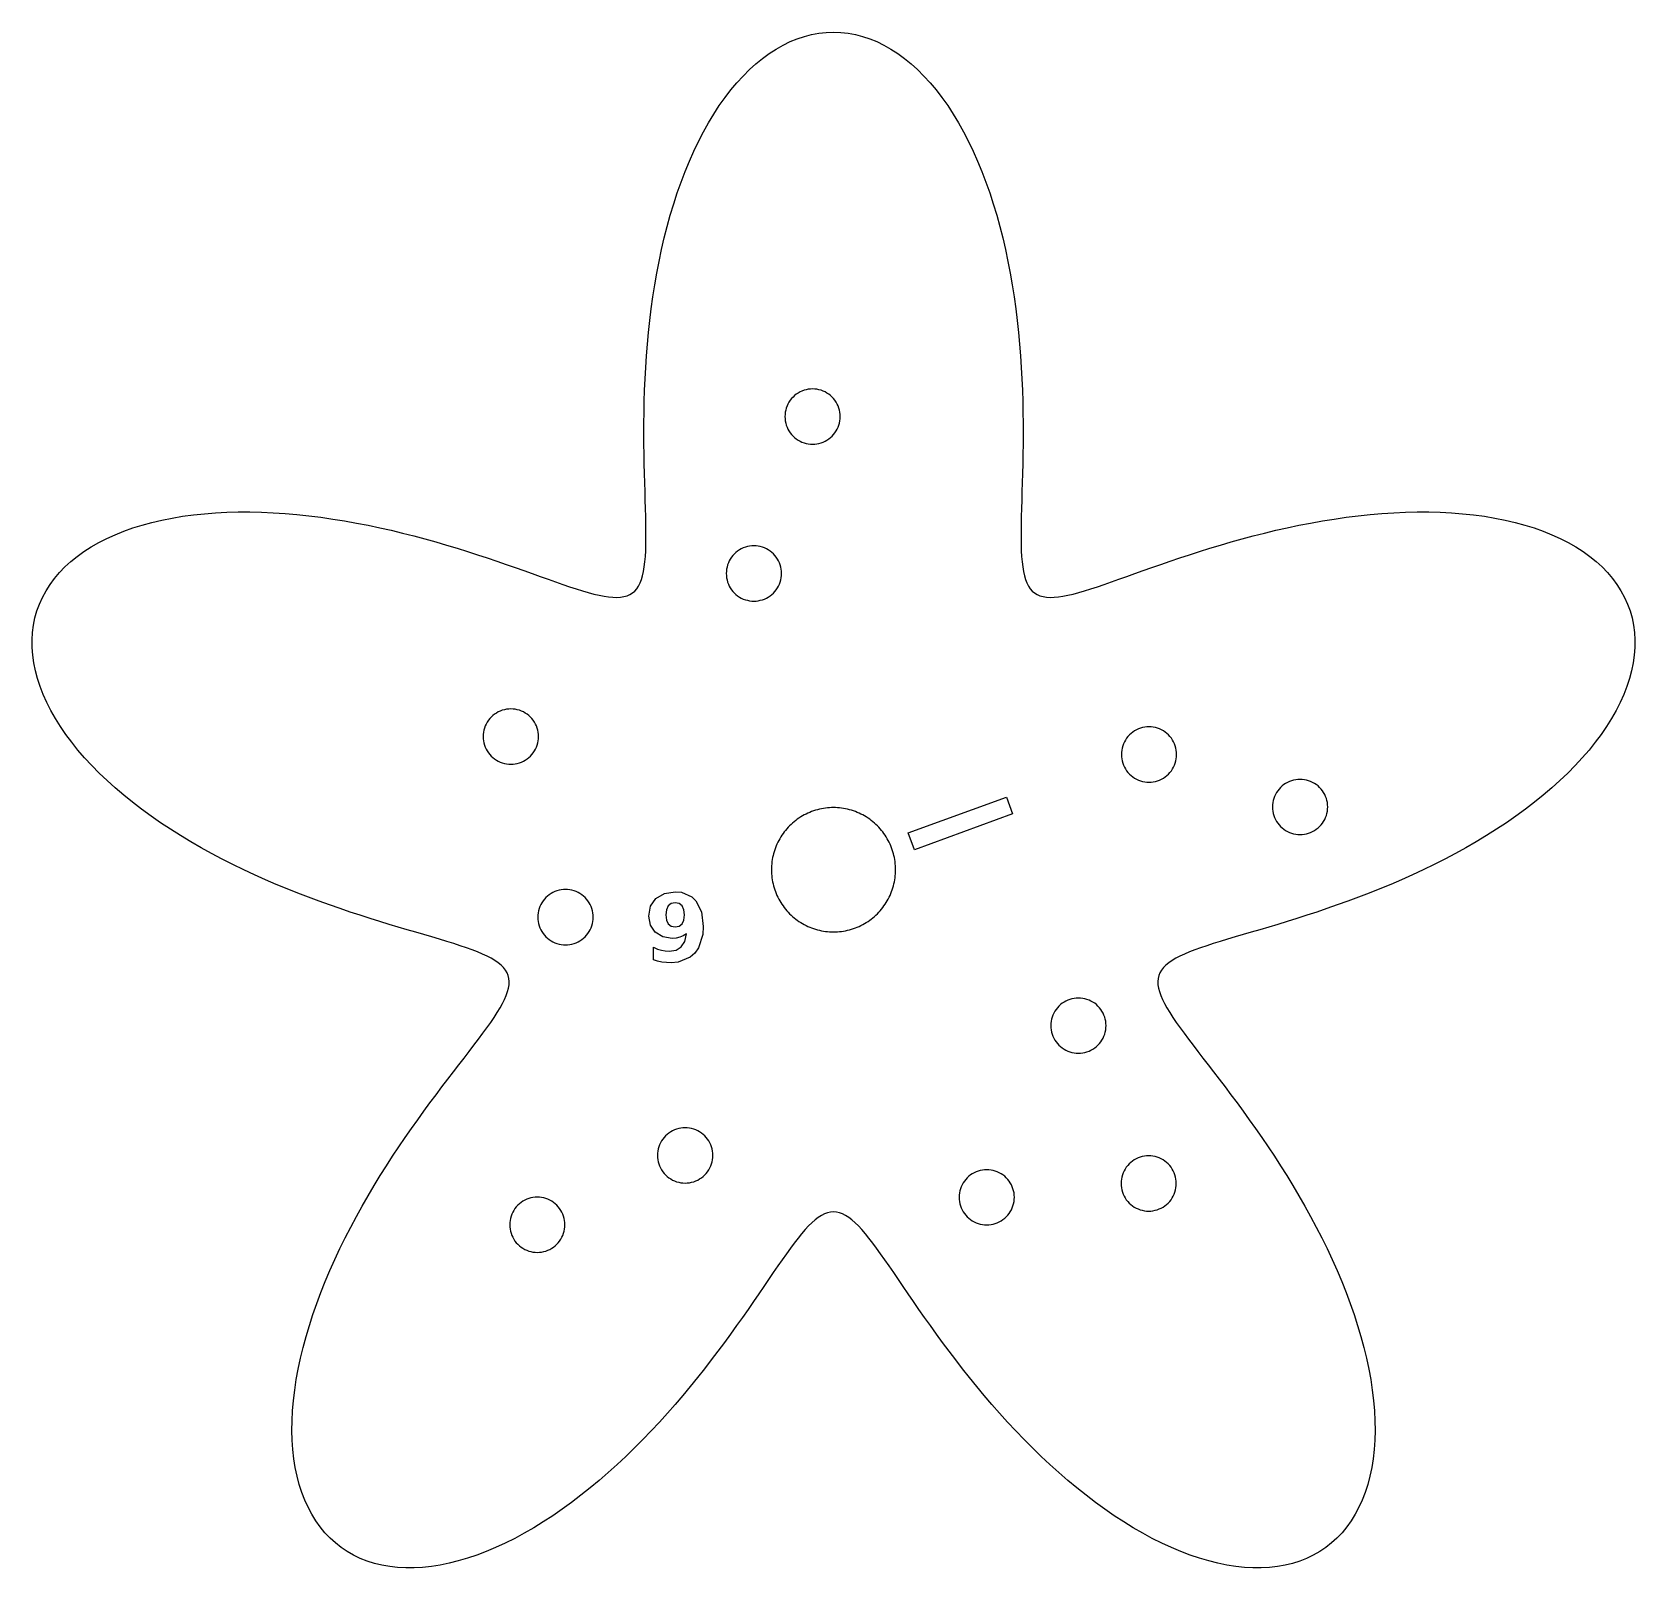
# Model space of a CAD drawing. Header units: millimetres. Extents: x 0 to 471, y 12 to 280.
# Drawn here: x 93.1 to 174.3, y 83 to 160.9 of the extents above; entities that cross this region are included whole.
import ezdxf

# ---------------------------------------------------------------- set-up
doc = ezdxf.new("R2010")
doc.units = ezdxf.units.MM
doc.layers.add('CUT', color=1, linetype='Continuous')
doc.layers.add('ENGRAVE', color=7, linetype='Continuous')

msp = doc.modelspace()

# ---------------------------------------------------------------- linework, layer by layer
at = {"layer": 'CUT'}
for points in [[(162.505, 117.89), (161.955, 117.653), (161.406, 117.426), (160.859, 117.207), (160.316, 116.998), (159.778, 116.798), (159.245, 116.607), (158.72, 116.424), (158.202, 116.249), (157.693, 116.083), (157.194, 115.924), (156.706, 115.772), (156.23, 115.626), (155.767, 115.488), (155.317, 115.355), (154.883, 115.227), (154.463, 115.104), (154.06, 114.986), (153.674, 114.871), (153.305, 114.759), (152.954, 114.65), (152.623, 114.543), (152.31, 114.437), (152.018, 114.332), (151.745, 114.226), (151.494, 114.121), (151.263, 114.014), (151.053, 113.905), (150.865, 113.793), (150.699, 113.678), (150.555, 113.559), (150.432, 113.436), (150.331, 113.308), (150.252, 113.174), (150.194, 113.033), (150.158, 112.885), (150.143, 112.73), (150.149, 112.567), (150.176, 112.395), (150.224, 112.214), (150.291, 112.024), (150.377, 111.823), (150.482, 111.612), (150.606, 111.389), (150.748, 111.156), (150.906, 110.911), (151.081, 110.654), (151.271, 110.384), (151.477, 110.103), (151.696, 109.808), (151.929, 109.501), (152.174, 109.181), (152.43, 108.848), (152.698, 108.502), (152.974, 108.143), (153.26, 107.772), (153.553, 107.387), (153.853, 106.99), (154.158, 106.58), (154.468, 106.158), (154.782, 105.724), (155.098, 105.279), (155.416, 104.822), (155.735, 104.354), (156.053, 103.876), (156.369, 103.387), (156.683, 102.889), (156.993, 102.383), (157.298, 101.868), (157.599, 101.345), (157.892, 100.815), (158.178, 100.278), (158.456, 99.736), (158.724, 99.189), (158.983, 98.638), (159.23, 98.084), (159.465, 97.527), (159.688, 96.968), (159.898, 96.408), (160.093, 95.849), (160.274, 95.29), (160.44, 94.734), (160.589, 94.18), (160.722, 93.629), (160.839, 93.084), (160.937, 92.544), (161.018, 92.01), (161.081, 91.484), (161.125, 90.966), (161.15, 90.457), (161.156, 89.959), (161.143, 89.472), (161.111, 88.996), (161.059, 88.534), (160.987, 88.085), (160.896, 87.65), (160.786, 87.231), (160.657, 86.828), (160.508, 86.442), (160.34, 86.073), (160.153, 85.723), (159.948, 85.391), (159.725, 85.079), (159.484, 84.787), (159.226, 84.516), (158.951, 84.266), (158.659, 84.037), (158.351, 83.83), (158.028, 83.646), (157.69, 83.484), (157.338, 83.345), (156.972, 83.229), (156.593, 83.136), (156.203, 83.067), (155.8, 83.022), (155.387, 83), (154.963, 83.001), (154.531, 83.025), (154.09, 83.073), (153.641, 83.144), (153.185, 83.238), (152.722, 83.354), (152.255, 83.492), (151.783, 83.652), (151.307, 83.833), (150.828, 84.035), (150.347, 84.257), (149.864, 84.499), (149.381, 84.76), (148.898, 85.039), (148.416, 85.335), (147.935, 85.649), (147.457, 85.978), (146.982, 86.323), (146.51, 86.681), (146.042, 87.054), (145.58, 87.438), (145.123, 87.834), (144.672, 88.241), (144.228, 88.657), (143.79, 89.081), (143.361, 89.513), (142.939, 89.951), (142.526, 90.394), (142.121, 90.841), (141.726, 91.29), (141.34, 91.742), (140.963, 92.194), (140.596, 92.646), (140.24, 93.096), (139.893, 93.544), (139.557, 93.987), (139.231, 94.426), (138.915, 94.858), (138.61, 95.284), (138.314, 95.701), (138.029, 96.109), (137.754, 96.506), (137.489, 96.892), (137.233, 97.267), (136.987, 97.627), (136.749, 97.974), (136.521, 98.306), (136.3, 98.623), (136.088, 98.922), (135.884, 99.205), (135.687, 99.469), (135.496, 99.715), (135.312, 99.941), (135.134, 100.148), (134.96, 100.334), (134.792, 100.5), (134.628, 100.644), (134.467, 100.767), (134.31, 100.867), (134.154, 100.946), (134.001, 101.002), (133.849, 101.036), (133.698, 101.048), (133.546, 101.036), (133.394, 101.002), (133.241, 100.946), (133.086, 100.867), (132.928, 100.767), (132.767, 100.644), (132.603, 100.5), (132.435, 100.334), (132.262, 100.148), (132.083, 99.941), (131.899, 99.715), (131.709, 99.469), (131.511, 99.205), (131.307, 98.922), (131.095, 98.623), (130.875, 98.306), (130.646, 97.974), (130.409, 97.627), (130.162, 97.267), (129.906, 96.892), (129.641, 96.506), (129.366, 96.109), (129.081, 95.701), (128.785, 95.284), (128.48, 94.858), (128.164, 94.426), (127.838, 93.987), (127.502, 93.544), (127.155, 93.096), (126.799, 92.646), (126.432, 92.194), (126.056, 91.742), (125.669, 91.29), (125.274, 90.841), (124.869, 90.394), (124.456, 89.951), (124.034, 89.513), (123.605, 89.081), (123.167, 88.657), (122.723, 88.241), (122.272, 87.834), (121.815, 87.438), (121.353, 87.054), (120.885, 86.681), (120.414, 86.323), (119.938, 85.978), (119.46, 85.649), (118.979, 85.335), (118.497, 85.039), (118.014, 84.76), (117.531, 84.499), (117.048, 84.257), (116.567, 84.035), (116.088, 83.833), (115.612, 83.652), (115.14, 83.492), (114.673, 83.354), (114.211, 83.238), (113.755, 83.144), (113.306, 83.073), (112.864, 83.025), (112.432, 83.001), (112.008, 83), (111.595, 83.022), (111.193, 83.067), (110.802, 83.136), (110.423, 83.229), (110.057, 83.345), (109.705, 83.484), (109.367, 83.646), (109.044, 83.83), (108.736, 84.037), (108.445, 84.266), (108.169, 84.516), (107.911, 84.787), (107.67, 85.079), (107.447, 85.391), (107.242, 85.723), (107.055, 86.073), (106.887, 86.442), (106.739, 86.828), (106.609, 87.231), (106.499, 87.65), (106.408, 88.085), (106.336, 88.534), (106.285, 88.996), (106.252, 89.472), (106.239, 89.959), (106.245, 90.457), (106.27, 90.966), (106.315, 91.484), (106.377, 92.01), (106.458, 92.544), (106.557, 93.084), (106.673, 93.629), (106.806, 94.18), (106.955, 94.734), (107.121, 95.29), (107.302, 95.849), (107.497, 96.408), (107.707, 96.968), (107.93, 97.527), (108.165, 98.084), (108.413, 98.638), (108.671, 99.189), (108.939, 99.736), (109.217, 100.278), (109.503, 100.815), (109.797, 101.345), (110.097, 101.868), (110.402, 102.383), (110.713, 102.889), (111.026, 103.387), (111.343, 103.876), (111.661, 104.354), (111.979, 104.822), (112.297, 105.279), (112.613, 105.724), (112.927, 106.158), (113.237, 106.58), (113.542, 106.99), (113.842, 107.387), (114.135, 107.772), (114.421, 108.143), (114.698, 108.502), (114.965, 108.848), (115.221, 109.181), (115.466, 109.501), (115.699, 109.808), (115.918, 110.103), (116.124, 110.384), (116.314, 110.654), (116.489, 110.911), (116.648, 111.156), (116.789, 111.389), (116.913, 111.612), (117.018, 111.823), (117.105, 112.024), (117.172, 112.214), (117.219, 112.395), (117.246, 112.567), (117.252, 112.73), (117.237, 112.885), (117.201, 113.033), (117.143, 113.174), (117.064, 113.308), (116.963, 113.436), (116.841, 113.559), (116.696, 113.678), (116.53, 113.793), (116.342, 113.905), (116.132, 114.014), (115.902, 114.121), (115.65, 114.226), (115.378, 114.332), (115.085, 114.437), (114.773, 114.543), (114.441, 114.65), (114.09, 114.759), (113.722, 114.871), (113.335, 114.986), (112.932, 115.104), (112.513, 115.227), (112.078, 115.355), (111.628, 115.488), (111.165, 115.626), (110.689, 115.772), (110.201, 115.924), (109.702, 116.083), (109.193, 116.249), (108.676, 116.424), (108.15, 116.607), (107.617, 116.798), (107.079, 116.998), (106.536, 117.207), (105.989, 117.426), (105.441, 117.653), (104.891, 117.89), (104.34, 118.137), (103.791, 118.393), (103.245, 118.659), (102.701, 118.934), (102.163, 119.219), (101.63, 119.513), (101.104, 119.816), (100.586, 120.128), (100.077, 120.449), (99.579, 120.779), (99.092, 121.117), (98.617, 121.462), (98.156, 121.815), (97.709, 122.176), (97.278, 122.543), (96.864, 122.916), (96.466, 123.295), (96.087, 123.679), (95.727, 124.068), (95.387, 124.461), (95.068, 124.857), (94.77, 125.257), (94.494, 125.659), (94.241, 126.063), (94.011, 126.467), (93.805, 126.873), (93.623, 127.277), (93.466, 127.681), (93.334, 128.084), (93.227, 128.483), (93.146, 128.88), (93.091, 129.273), (93.062, 129.662), (93.059, 130.046), (93.083, 130.424), (93.132, 130.795), (93.208, 131.159), (93.309, 131.516), (93.437, 131.864), (93.59, 132.203), (93.768, 132.533), (93.971, 132.852), (94.199, 133.161), (94.451, 133.458), (94.727, 133.744), (95.026, 134.018), (95.347, 134.278), (95.69, 134.526), (96.055, 134.761), (96.44, 134.981), (96.845, 135.188), (97.268, 135.38), (97.711, 135.558), (98.17, 135.721), (98.646, 135.869), (99.137, 136.002), (99.644, 136.12), (100.163, 136.224), (100.696, 136.312), (101.24, 136.385), (101.795, 136.443), (102.359, 136.486), (102.932, 136.515), (103.513, 136.53), (104.1, 136.53), (104.693, 136.517), (105.29, 136.491), (105.89, 136.452), (106.492, 136.4), (107.096, 136.336), (107.7, 136.261), (108.303, 136.174), (108.905, 136.078), (109.503, 135.971), (110.098, 135.856), (110.688, 135.732), (111.272, 135.601), (111.85, 135.462), (112.42, 135.318), (112.983, 135.168), (113.536, 135.013), (114.079, 134.855), (114.612, 134.694), (115.133, 134.531), (115.643, 134.366), (116.14, 134.202), (116.624, 134.038), (117.095, 133.876), (117.551, 133.716), (117.993, 133.559), (118.42, 133.407), (118.831, 133.26), (119.227, 133.118), (119.607, 132.984), (119.971, 132.858), (120.319, 132.74), (120.65, 132.632), (120.965, 132.534), (121.264, 132.447), (121.546, 132.372), (121.812, 132.31), (122.061, 132.261), (122.295, 132.226), (122.512, 132.206), (122.714, 132.201), (122.901, 132.212), (123.073, 132.239), (123.23, 132.284), (123.373, 132.346), (123.502, 132.426), (123.618, 132.524), (123.721, 132.641), (123.812, 132.777), (123.891, 132.931), (123.96, 133.106), (124.017, 133.299), (124.065, 133.512), (124.104, 133.745), (124.135, 133.998), (124.158, 134.27), (124.174, 134.561), (124.183, 134.872), (124.188, 135.202), (124.187, 135.551), (124.182, 135.918), (124.175, 136.303), (124.165, 136.706), (124.153, 137.126), (124.14, 137.563), (124.127, 138.016), (124.115, 138.484), (124.103, 138.968), (124.094, 139.465), (124.088, 139.976), (124.085, 140.5), (124.086, 141.035), (124.092, 141.582), (124.104, 142.138), (124.121, 142.704), (124.145, 143.278), (124.176, 143.859), (124.215, 144.446), (124.262, 145.038), (124.318, 145.635), (124.382, 146.234), (124.456, 146.835), (124.54, 147.438), (124.634, 148.039), (124.738, 148.64), (124.853, 149.237), (124.979, 149.831), (125.116, 150.42), (125.264, 151.003), (125.423, 151.579), (125.594, 152.147), (125.776, 152.705), (125.969, 153.253), (126.174, 153.789), (126.39, 154.312), (126.617, 154.822), (126.854, 155.317), (127.102, 155.796), (127.361, 156.258), (127.63, 156.703), (127.908, 157.13), (128.196, 157.536), (128.493, 157.923), (128.799, 158.289), (129.113, 158.632), (129.435, 158.954), (129.763, 159.252), (130.099, 159.526), (130.441, 159.776), (130.788, 160.001), (131.141, 160.2), (131.497, 160.374), (131.858, 160.522), (132.222, 160.643), (132.589, 160.738), (132.957, 160.805), (133.327, 160.846), (133.698, 160.86), (134.068, 160.846), (134.438, 160.805), (134.806, 160.738), (135.173, 160.643), (135.537, 160.522), (135.898, 160.374), (136.255, 160.2), (136.607, 160.001), (136.954, 159.776), (137.296, 159.526), (137.632, 159.252), (137.961, 158.954), (138.282, 158.632), (138.596, 158.289), (138.902, 157.923), (139.199, 157.536), (139.487, 157.13), (139.765, 156.703), (140.034, 156.258), (140.293, 155.796), (140.541, 155.317), (140.779, 154.822), (141.005, 154.312), (141.221, 153.789), (141.426, 153.253), (141.619, 152.705), (141.801, 152.147), (141.972, 151.579), (142.131, 151.003), (142.279, 150.42), (142.416, 149.831), (142.542, 149.237), (142.657, 148.64), (142.761, 148.039), (142.855, 147.438), (142.939, 146.835), (143.013, 146.234), (143.078, 145.635), (143.133, 145.038), (143.18, 144.446), (143.219, 143.859), (143.25, 143.278), (143.274, 142.704), (143.291, 142.138), (143.303, 141.582), (143.309, 141.035), (143.31, 140.5), (143.307, 139.976), (143.301, 139.465), (143.292, 138.968), (143.281, 138.484), (143.268, 138.016), (143.255, 137.563), (143.242, 137.126), (143.231, 136.706), (143.22, 136.303), (143.213, 135.918), (143.208, 135.551), (143.208, 135.202), (143.212, 134.872), (143.221, 134.561), (143.237, 134.27), (143.26, 133.998), (143.291, 133.745), (143.33, 133.512), (143.378, 133.299), (143.436, 133.106), (143.504, 132.931), (143.583, 132.777), (143.674, 132.641), (143.777, 132.524), (143.893, 132.426), (144.022, 132.346), (144.165, 132.284), (144.322, 132.239), (144.494, 132.212), (144.681, 132.201), (144.883, 132.206), (145.1, 132.226), (145.334, 132.261), (145.584, 132.31), (145.849, 132.372), (146.131, 132.447), (146.43, 132.534), (146.745, 132.632), (147.076, 132.74), (147.424, 132.858), (147.788, 132.984), (148.168, 133.118), (148.564, 133.26), (148.976, 133.407), (149.402, 133.559), (149.844, 133.716), (150.301, 133.876), (150.771, 134.038), (151.255, 134.202), (151.752, 134.366), (152.262, 134.531), (152.783, 134.694), (153.316, 134.855), (153.859, 135.013), (154.413, 135.168), (154.975, 135.318), (155.545, 135.462), (156.123, 135.601), (156.707, 135.732), (157.297, 135.856), (157.892, 135.971), (158.491, 136.078), (159.092, 136.174), (159.695, 136.261), (160.299, 136.336), (160.903, 136.4), (161.505, 136.452), (162.106, 136.491), (162.703, 136.517), (163.295, 136.53), (163.882, 136.53), (164.463, 136.515), (165.036, 136.486), (165.6, 136.443), (166.155, 136.385), (166.699, 136.312), (167.232, 136.224), (167.752, 136.12), (168.258, 136.002), (168.749, 135.869), (169.225, 135.721), (169.685, 135.558), (170.127, 135.38), (170.551, 135.188), (170.955, 134.981), (171.341, 134.761), (171.705, 134.526), (172.048, 134.278), (172.37, 134.018), (172.668, 133.744), (172.944, 133.458), (173.196, 133.161), (173.424, 132.852), (173.627, 132.533), (173.805, 132.203), (173.958, 131.864), (174.086, 131.516), (174.187, 131.159), (174.263, 130.795), (174.312, 130.424), (174.336, 130.046), (174.333, 129.662), (174.304, 129.273), (174.249, 128.88), (174.168, 128.483), (174.061, 128.084), (173.929, 127.681), (173.772, 127.277), (173.59, 126.873), (173.384, 126.467), (173.154, 126.063), (172.901, 125.659), (172.625, 125.257), (172.327, 124.857), (172.008, 124.461), (171.668, 124.068), (171.308, 123.679), (170.929, 123.295), (170.532, 122.916), (170.117, 122.543), (169.686, 122.176), (169.239, 121.815), (168.778, 121.462), (168.303, 121.117), (167.816, 120.779), (167.318, 120.449), (166.809, 120.128), (166.291, 119.816), (165.765, 119.513), (165.232, 119.219), (164.694, 118.934), (164.15, 118.659), (163.604, 118.393), (163.055, 118.137), (162.505, 117.89)], [(134.018, 141.149), (134.031, 141.258), (134.035, 141.368), (134.031, 141.478), (134.018, 141.587), (133.997, 141.695), (133.967, 141.801), (133.929, 141.904), (133.883, 142.004), (133.829, 142.1), (133.768, 142.191), (133.7, 142.277), (133.625, 142.358), (133.544, 142.433), (133.458, 142.501), (133.367, 142.562), (133.271, 142.616), (133.171, 142.662), (133.068, 142.7), (132.962, 142.73), (132.854, 142.751), (132.745, 142.764), (132.635, 142.768), (132.525, 142.764), (132.416, 142.751), (132.308, 142.73), (132.203, 142.7), (132.099, 142.662), (132, 142.616), (131.904, 142.562), (131.812, 142.501), (131.726, 142.433), (131.645, 142.358), (131.571, 142.277), (131.503, 142.191), (131.441, 142.1), (131.388, 142.004), (131.342, 141.904), (131.304, 141.801), (131.274, 141.695), (131.252, 141.587), (131.24, 141.478), (131.235, 141.368), (131.24, 141.258), (131.252, 141.149), (131.274, 141.041), (131.304, 140.936), (131.342, 140.832), (131.388, 140.733), (131.441, 140.637), (131.503, 140.545), (131.571, 140.459), (131.645, 140.378), (131.726, 140.304), (131.812, 140.236), (131.904, 140.175), (132, 140.121), (132.099, 140.075), (132.203, 140.037), (132.308, 140.007), (132.416, 139.985), (132.525, 139.973), (132.635, 139.968), (132.745, 139.973), (132.854, 139.985), (132.962, 140.007), (133.068, 140.037), (133.171, 140.075), (133.271, 140.121), (133.367, 140.175), (133.458, 140.236), (133.544, 140.304), (133.625, 140.378), (133.7, 140.459), (133.768, 140.545), (133.829, 140.637), (133.883, 140.733), (133.929, 140.832), (133.967, 140.936), (133.997, 141.041), (134.018, 141.149)], [(131.021, 133.086), (131.043, 133.194), (131.056, 133.303), (131.06, 133.413), (131.056, 133.523), (131.043, 133.632), (131.021, 133.74), (130.991, 133.845), (130.953, 133.949), (130.907, 134.048), (130.854, 134.144), (130.793, 134.236), (130.725, 134.322), (130.65, 134.403), (130.569, 134.477), (130.483, 134.545), (130.391, 134.607), (130.296, 134.66), (130.196, 134.706), (130.093, 134.744), (129.987, 134.774), (129.879, 134.796), (129.77, 134.809), (129.66, 134.813), (129.55, 134.809), (129.441, 134.796), (129.333, 134.774), (129.227, 134.744), (129.124, 134.706), (129.024, 134.66), (128.928, 134.607), (128.837, 134.545), (128.751, 134.477), (128.67, 134.403), (128.595, 134.322), (128.527, 134.236), (128.466, 134.144), (128.413, 134.048), (128.367, 133.949), (128.328, 133.845), (128.299, 133.74), (128.277, 133.632), (128.264, 133.523), (128.26, 133.413), (128.264, 133.303), (128.277, 133.194), (128.299, 133.086), (128.328, 132.98), (128.367, 132.877), (128.413, 132.777), (128.466, 132.681), (128.527, 132.59), (128.595, 132.504), (128.67, 132.423), (128.751, 132.348), (128.837, 132.28), (128.928, 132.219), (129.024, 132.165), (129.124, 132.119), (129.227, 132.081), (129.333, 132.052), (129.441, 132.03), (129.55, 132.017), (129.66, 132.013), (129.77, 132.017), (129.879, 132.03), (129.987, 132.052), (130.093, 132.081), (130.196, 132.119), (130.296, 132.165), (130.391, 132.219), (130.483, 132.28), (130.569, 132.348), (130.65, 132.423), (130.725, 132.504), (130.793, 132.59), (130.854, 132.681), (130.907, 132.777), (130.953, 132.877), (130.991, 132.98), (131.021, 133.086)], [(118.698, 124.82), (118.719, 124.928), (118.732, 125.037), (118.737, 125.147), (118.732, 125.256), (118.719, 125.366), (118.698, 125.473), (118.668, 125.579), (118.63, 125.682), (118.584, 125.782), (118.53, 125.878), (118.469, 125.97), (118.401, 126.056), (118.327, 126.137), (118.246, 126.211), (118.16, 126.279), (118.068, 126.34), (117.972, 126.394), (117.872, 126.44), (117.769, 126.478), (117.663, 126.508), (117.556, 126.529), (117.447, 126.542), (117.337, 126.547), (117.227, 126.542), (117.118, 126.529), (117.01, 126.508), (116.904, 126.478), (116.801, 126.44), (116.701, 126.394), (116.605, 126.34), (116.514, 126.279), (116.427, 126.211), (116.347, 126.137), (116.272, 126.056), (116.204, 125.97), (116.143, 125.878), (116.089, 125.782), (116.043, 125.682), (116.005, 125.579), (115.975, 125.473), (115.954, 125.366), (115.941, 125.256), (115.937, 125.147), (115.941, 125.037), (115.954, 124.928), (115.975, 124.82), (116.005, 124.714), (116.043, 124.611), (116.089, 124.511), (116.143, 124.415), (116.204, 124.324), (116.272, 124.237), (116.347, 124.157), (116.427, 124.082), (116.514, 124.014), (116.605, 123.953), (116.701, 123.899), (116.801, 123.853), (116.904, 123.815), (117.01, 123.785), (117.118, 123.764), (117.227, 123.751), (117.337, 123.747), (117.447, 123.751), (117.556, 123.764), (117.663, 123.785), (117.769, 123.815), (117.872, 123.853), (117.972, 123.899), (118.068, 123.953), (118.16, 124.014), (118.246, 124.082), (118.327, 124.157), (118.401, 124.237), (118.469, 124.324), (118.53, 124.415), (118.584, 124.511), (118.63, 124.611), (118.668, 124.714), (118.698, 124.82)], [(151.056, 123.909), (151.078, 124.016), (151.091, 124.125), (151.095, 124.235), (151.091, 124.345), (151.078, 124.454), (151.056, 124.562), (151.027, 124.668), (150.988, 124.771), (150.942, 124.871), (150.889, 124.967), (150.828, 125.058), (150.76, 125.145), (150.685, 125.225), (150.604, 125.3), (150.518, 125.368), (150.427, 125.429), (150.331, 125.483), (150.231, 125.529), (150.128, 125.567), (150.022, 125.597), (149.914, 125.618), (149.805, 125.631), (149.695, 125.635), (149.585, 125.631), (149.476, 125.618), (149.368, 125.597), (149.262, 125.567), (149.159, 125.529), (149.059, 125.483), (148.964, 125.429), (148.872, 125.368), (148.786, 125.3), (148.705, 125.225), (148.63, 125.145), (148.562, 125.058), (148.501, 124.967), (148.448, 124.871), (148.402, 124.771), (148.364, 124.668), (148.334, 124.562), (148.312, 124.454), (148.299, 124.345), (148.295, 124.235), (148.299, 124.125), (148.312, 124.016), (148.334, 123.909), (148.364, 123.803), (148.402, 123.7), (148.448, 123.6), (148.501, 123.504), (148.562, 123.412), (148.63, 123.326), (148.705, 123.245), (148.786, 123.171), (148.872, 123.103), (148.964, 123.042), (149.059, 122.988), (149.159, 122.942), (149.262, 122.904), (149.368, 122.874), (149.476, 122.853), (149.585, 122.84), (149.695, 122.835), (149.805, 122.84), (149.914, 122.853), (150.022, 122.874), (150.128, 122.904), (150.231, 122.942), (150.331, 122.988), (150.427, 123.042), (150.518, 123.103), (150.604, 123.171), (150.685, 123.245), (150.76, 123.326), (150.828, 123.412), (150.889, 123.504), (150.942, 123.6), (150.988, 123.7), (151.027, 123.803), (151.056, 123.909)], [(158.718, 121.25), (158.739, 121.357), (158.752, 121.467), (158.756, 121.576), (158.752, 121.686), (158.739, 121.795), (158.718, 121.903), (158.688, 122.009), (158.65, 122.112), (158.604, 122.212), (158.55, 122.308), (158.489, 122.399), (158.421, 122.486), (158.346, 122.566), (158.266, 122.641), (158.179, 122.709), (158.088, 122.77), (157.992, 122.824), (157.892, 122.87), (157.789, 122.908), (157.683, 122.938), (157.575, 122.959), (157.466, 122.972), (157.356, 122.976), (157.247, 122.972), (157.137, 122.959), (157.03, 122.938), (156.924, 122.908), (156.821, 122.87), (156.721, 122.824), (156.625, 122.77), (156.534, 122.709), (156.447, 122.641), (156.366, 122.566), (156.292, 122.486), (156.224, 122.399), (156.163, 122.308), (156.109, 122.212), (156.063, 122.112), (156.025, 122.009), (155.995, 121.903), (155.974, 121.795), (155.961, 121.686), (155.956, 121.576), (155.961, 121.467), (155.974, 121.357), (155.995, 121.25), (156.025, 121.144), (156.063, 121.041), (156.109, 120.941), (156.163, 120.845), (156.224, 120.753), (156.292, 120.667), (156.366, 120.586), (156.447, 120.512), (156.534, 120.444), (156.625, 120.383), (156.721, 120.329), (156.821, 120.283), (156.924, 120.245), (157.03, 120.215), (157.137, 120.194), (157.247, 120.181), (157.356, 120.176), (157.466, 120.181), (157.575, 120.194), (157.683, 120.215), (157.789, 120.245), (157.892, 120.283), (157.992, 120.329), (158.088, 120.383), (158.179, 120.444), (158.266, 120.512), (158.346, 120.586), (158.421, 120.667), (158.489, 120.753), (158.55, 120.845), (158.604, 120.941), (158.65, 121.041), (158.688, 121.144), (158.718, 121.25)], [(136.841, 118.599), (136.832, 118.702), (136.821, 118.804), (136.806, 118.906), (136.787, 119.008), (136.765, 119.108), (136.74, 119.208), (136.712, 119.307), (136.68, 119.406), (136.646, 119.503), (136.608, 119.599), (136.567, 119.693), (136.523, 119.786), (136.476, 119.878), (136.426, 119.968), (136.373, 120.057), (136.317, 120.143), (136.258, 120.228), (136.197, 120.311), (136.133, 120.391), (136.066, 120.47), (135.997, 120.546), (135.925, 120.62), (135.851, 120.692), (135.775, 120.761), (135.696, 120.828), (135.615, 120.892), (135.532, 120.954), (135.448, 121.012), (135.361, 121.068), (135.273, 121.121), (135.182, 121.171), (135.091, 121.218), (134.998, 121.262), (134.903, 121.303), (134.807, 121.341), (134.71, 121.376), (134.612, 121.407), (134.513, 121.436), (134.413, 121.461), (134.312, 121.483), (134.211, 121.501), (134.109, 121.516), (134.006, 121.528), (133.904, 121.536), (133.801, 121.541), (133.698, 121.543), (133.595, 121.541), (133.492, 121.536), (133.389, 121.528), (133.286, 121.516), (133.184, 121.501), (133.083, 121.483), (132.982, 121.461), (132.882, 121.436), (132.783, 121.407), (132.685, 121.376), (132.588, 121.341), (132.492, 121.303), (132.398, 121.262), (132.304, 121.218), (132.213, 121.171), (132.123, 121.121), (132.034, 121.068), (131.948, 121.012), (131.863, 120.954), (131.78, 120.892), (131.699, 120.828), (131.621, 120.761), (131.544, 120.692), (131.47, 120.62), (131.399, 120.546), (131.329, 120.47), (131.263, 120.391), (131.199, 120.311), (131.137, 120.228), (131.078, 120.143), (131.023, 120.057), (130.97, 119.968), (130.92, 119.878), (130.872, 119.786), (130.828, 119.693), (130.787, 119.599), (130.749, 119.503), (130.715, 119.406), (130.683, 119.307), (130.655, 119.208), (130.63, 119.108), (130.608, 119.008), (130.59, 118.906), (130.575, 118.804), (130.563, 118.702), (130.554, 118.599), (130.549, 118.496), (130.548, 118.393), (130.549, 118.29), (130.554, 118.187), (130.563, 118.084), (130.575, 117.982), (130.59, 117.88), (130.608, 117.779), (130.63, 117.678), (130.655, 117.578), (130.683, 117.479), (130.715, 117.381), (130.749, 117.284), (130.787, 117.188), (130.828, 117.093), (130.872, 117), (130.92, 116.908), (130.97, 116.818), (131.023, 116.73), (131.078, 116.643), (131.137, 116.558), (131.199, 116.475), (131.263, 116.395), (131.329, 116.316), (131.399, 116.24), (131.47, 116.166), (131.544, 116.094), (131.621, 116.025), (131.699, 115.958), (131.78, 115.894), (131.863, 115.833), (131.948, 115.774), (132.034, 115.718), (132.123, 115.665), (132.213, 115.615), (132.304, 115.568), (132.398, 115.524), (132.492, 115.483), (132.588, 115.445), (132.685, 115.41), (132.783, 115.379), (132.882, 115.35), (132.982, 115.325), (133.083, 115.304), (133.184, 115.285), (133.286, 115.27), (133.389, 115.258), (133.492, 115.25), (133.595, 115.245), (133.698, 115.243), (133.801, 115.245), (133.904, 115.25), (134.006, 115.258), (134.109, 115.27), (134.211, 115.285), (134.312, 115.304), (134.413, 115.325), (134.513, 115.35), (134.612, 115.379), (134.71, 115.41), (134.807, 115.445), (134.903, 115.483), (134.998, 115.524), (135.091, 115.568), (135.182, 115.615), (135.273, 115.665), (135.361, 115.718), (135.448, 115.774), (135.532, 115.833), (135.615, 115.894), (135.696, 115.958), (135.775, 116.025), (135.851, 116.094), (135.925, 116.166), (135.997, 116.24), (136.066, 116.316), (136.133, 116.395), (136.197, 116.475), (136.258, 116.558), (136.317, 116.643), (136.373, 116.73), (136.426, 116.818), (136.476, 116.908), (136.523, 117), (136.567, 117.093), (136.608, 117.188), (136.646, 117.284), (136.68, 117.381), (136.712, 117.479), (136.74, 117.578), (136.765, 117.678), (136.787, 117.779), (136.806, 117.88), (136.821, 117.982), (136.832, 118.084), (136.841, 118.187), (136.846, 118.29), (136.848, 118.393), (136.846, 118.496), (136.841, 118.599)], [(121.491, 115.77), (121.504, 115.88), (121.509, 115.989), (121.504, 116.099), (121.491, 116.208), (121.47, 116.316), (121.44, 116.422), (121.402, 116.525), (121.356, 116.625), (121.302, 116.721), (121.241, 116.812), (121.173, 116.899), (121.098, 116.979), (121.018, 117.054), (120.931, 117.122), (120.84, 117.183), (120.744, 117.237), (120.644, 117.283), (120.541, 117.321), (120.435, 117.351), (120.328, 117.372), (120.218, 117.385), (120.109, 117.389), (119.999, 117.385), (119.89, 117.372), (119.782, 117.351), (119.676, 117.321), (119.573, 117.283), (119.473, 117.237), (119.377, 117.183), (119.286, 117.122), (119.199, 117.054), (119.119, 116.979), (119.044, 116.899), (118.976, 116.812), (118.915, 116.721), (118.861, 116.625), (118.815, 116.525), (118.777, 116.422), (118.747, 116.316), (118.726, 116.208), (118.713, 116.099), (118.709, 115.989), (118.713, 115.88), (118.726, 115.77), (118.747, 115.663), (118.777, 115.557), (118.815, 115.454), (118.861, 115.354), (118.915, 115.258), (118.976, 115.166), (119.044, 115.08), (119.119, 114.999), (119.199, 114.925), (119.286, 114.857), (119.377, 114.796), (119.473, 114.742), (119.573, 114.696), (119.676, 114.658), (119.782, 114.628), (119.89, 114.607), (119.999, 114.594), (120.109, 114.589), (120.218, 114.594), (120.328, 114.607), (120.435, 114.628), (120.541, 114.658), (120.644, 114.696), (120.744, 114.742), (120.84, 114.796), (120.931, 114.857), (121.018, 114.925), (121.098, 114.999), (121.173, 115.08), (121.241, 115.166), (121.302, 115.258), (121.356, 115.354), (121.402, 115.454), (121.44, 115.557), (121.47, 115.663), (121.491, 115.77)], [(147.501, 110.273), (147.514, 110.382), (147.518, 110.492), (147.514, 110.602), (147.501, 110.711), (147.48, 110.819), (147.45, 110.925), (147.412, 111.028), (147.366, 111.128), (147.312, 111.224), (147.251, 111.315), (147.183, 111.401), (147.108, 111.482), (147.027, 111.557), (146.941, 111.625), (146.85, 111.686), (146.754, 111.74), (146.654, 111.786), (146.551, 111.824), (146.445, 111.853), (146.337, 111.875), (146.228, 111.888), (146.118, 111.892), (146.008, 111.888), (145.899, 111.875), (145.791, 111.853), (145.686, 111.824), (145.582, 111.786), (145.483, 111.74), (145.387, 111.686), (145.295, 111.625), (145.209, 111.557), (145.128, 111.482), (145.054, 111.401), (144.986, 111.315), (144.925, 111.224), (144.871, 111.128), (144.825, 111.028), (144.787, 110.925), (144.757, 110.819), (144.735, 110.711), (144.723, 110.602), (144.718, 110.492), (144.723, 110.382), (144.735, 110.273), (144.757, 110.165), (144.787, 110.059), (144.825, 109.956), (144.871, 109.857), (144.925, 109.761), (144.986, 109.669), (145.054, 109.583), (145.128, 109.502), (145.209, 109.428), (145.295, 109.359), (145.387, 109.298), (145.483, 109.245), (145.582, 109.199), (145.686, 109.161), (145.791, 109.131), (145.899, 109.109), (146.008, 109.096), (146.118, 109.092), (146.228, 109.096), (146.337, 109.109), (146.445, 109.131), (146.551, 109.161), (146.654, 109.199), (146.754, 109.245), (146.85, 109.298), (146.941, 109.359), (147.027, 109.428), (147.108, 109.502), (147.183, 109.583), (147.251, 109.669), (147.312, 109.761), (147.366, 109.857), (147.412, 109.956), (147.45, 110.059), (147.48, 110.165), (147.501, 110.273)], [(127.559, 103.692), (127.572, 103.801), (127.576, 103.911), (127.572, 104.021), (127.559, 104.13), (127.538, 104.238), (127.508, 104.344), (127.47, 104.447), (127.424, 104.547), (127.37, 104.643), (127.309, 104.734), (127.241, 104.821), (127.166, 104.901), (127.086, 104.976), (126.999, 105.044), (126.908, 105.105), (126.812, 105.159), (126.712, 105.205), (126.609, 105.243), (126.503, 105.273), (126.395, 105.294), (126.286, 105.307), (126.176, 105.311), (126.066, 105.307), (125.957, 105.294), (125.849, 105.273), (125.744, 105.243), (125.641, 105.205), (125.541, 105.159), (125.445, 105.105), (125.353, 105.044), (125.267, 104.976), (125.186, 104.901), (125.112, 104.821), (125.044, 104.734), (124.983, 104.643), (124.929, 104.547), (124.883, 104.447), (124.845, 104.344), (124.815, 104.238), (124.794, 104.13), (124.781, 104.021), (124.776, 103.911), (124.781, 103.801), (124.794, 103.692), (124.815, 103.584), (124.845, 103.479), (124.883, 103.376), (124.929, 103.276), (124.983, 103.18), (125.044, 103.088), (125.112, 103.002), (125.186, 102.921), (125.267, 102.847), (125.353, 102.779), (125.445, 102.718), (125.541, 102.664), (125.641, 102.618), (125.744, 102.58), (125.849, 102.55), (125.957, 102.529), (126.066, 102.516), (126.176, 102.511), (126.286, 102.516), (126.395, 102.529), (126.503, 102.55), (126.609, 102.58), (126.712, 102.618), (126.812, 102.664), (126.908, 102.718), (126.999, 102.779), (127.086, 102.847), (127.166, 102.921), (127.241, 103.002), (127.309, 103.088), (127.37, 103.18), (127.424, 103.276), (127.47, 103.376), (127.508, 103.479), (127.538, 103.584), (127.559, 103.692)], [(151.04, 102.163), (151.062, 102.27), (151.075, 102.38), (151.079, 102.489), (151.075, 102.599), (151.062, 102.708), (151.04, 102.816), (151.011, 102.922), (150.972, 103.025), (150.926, 103.125), (150.873, 103.221), (150.812, 103.312), (150.744, 103.399), (150.669, 103.479), (150.588, 103.554), (150.502, 103.622), (150.411, 103.683), (150.315, 103.737), (150.215, 103.783), (150.112, 103.821), (150.006, 103.851), (149.898, 103.872), (149.789, 103.885), (149.679, 103.889), (149.569, 103.885), (149.46, 103.872), (149.352, 103.851), (149.246, 103.821), (149.143, 103.783), (149.043, 103.737), (148.948, 103.683), (148.856, 103.622), (148.77, 103.554), (148.689, 103.479), (148.614, 103.399), (148.546, 103.312), (148.485, 103.221), (148.432, 103.125), (148.386, 103.025), (148.348, 102.922), (148.318, 102.816), (148.296, 102.708), (148.283, 102.599), (148.279, 102.489), (148.283, 102.38), (148.296, 102.27), (148.318, 102.163), (148.348, 102.057), (148.386, 101.954), (148.432, 101.854), (148.485, 101.758), (148.546, 101.666), (148.614, 101.58), (148.689, 101.499), (148.77, 101.425), (148.856, 101.357), (148.948, 101.296), (149.043, 101.242), (149.143, 101.196), (149.246, 101.158), (149.352, 101.128), (149.46, 101.107), (149.569, 101.094), (149.679, 101.089), (149.789, 101.094), (149.898, 101.107), (150.006, 101.128), (150.112, 101.158), (150.215, 101.196), (150.315, 101.242), (150.411, 101.296), (150.502, 101.357), (150.588, 101.425), (150.669, 101.499), (150.744, 101.58), (150.812, 101.666), (150.873, 101.758), (150.926, 101.854), (150.972, 101.954), (151.011, 102.057), (151.04, 102.163)], [(142.829, 101.462), (142.851, 101.569), (142.864, 101.679), (142.868, 101.788), (142.864, 101.898), (142.851, 102.007), (142.829, 102.115), (142.799, 102.221), (142.761, 102.324), (142.715, 102.424), (142.662, 102.52), (142.601, 102.611), (142.532, 102.698), (142.458, 102.778), (142.377, 102.853), (142.291, 102.921), (142.199, 102.982), (142.103, 103.036), (142.004, 103.082), (141.901, 103.12), (141.795, 103.15), (141.687, 103.171), (141.578, 103.184), (141.468, 103.188), (141.358, 103.184), (141.249, 103.171), (141.141, 103.15), (141.035, 103.12), (140.932, 103.082), (140.832, 103.036), (140.736, 102.982), (140.645, 102.921), (140.559, 102.853), (140.478, 102.778), (140.403, 102.698), (140.335, 102.611), (140.274, 102.52), (140.22, 102.424), (140.174, 102.324), (140.136, 102.221), (140.107, 102.115), (140.085, 102.007), (140.072, 101.898), (140.068, 101.788), (140.072, 101.679), (140.085, 101.569), (140.107, 101.462), (140.136, 101.356), (140.174, 101.253), (140.22, 101.153), (140.274, 101.057), (140.335, 100.965), (140.403, 100.879), (140.478, 100.798), (140.559, 100.724), (140.645, 100.656), (140.736, 100.595), (140.832, 100.541), (140.932, 100.495), (141.035, 100.457), (141.141, 100.427), (141.249, 100.406), (141.358, 100.393), (141.468, 100.388), (141.578, 100.393), (141.687, 100.406), (141.795, 100.427), (141.901, 100.457), (142.004, 100.495), (142.103, 100.541), (142.199, 100.595), (142.291, 100.656), (142.377, 100.724), (142.458, 100.798), (142.532, 100.879), (142.601, 100.965), (142.662, 101.057), (142.715, 101.153), (142.761, 101.253), (142.799, 101.356), (142.829, 101.462)], [(120.061, 100.176), (120.074, 100.285), (120.079, 100.395), (120.074, 100.505), (120.061, 100.614), (120.04, 100.722), (120.01, 100.828), (119.972, 100.931), (119.926, 101.031), (119.872, 101.127), (119.811, 101.218), (119.743, 101.304), (119.668, 101.385), (119.588, 101.46), (119.501, 101.528), (119.41, 101.589), (119.314, 101.643), (119.214, 101.689), (119.111, 101.727), (119.005, 101.757), (118.898, 101.778), (118.788, 101.791), (118.679, 101.795), (118.569, 101.791), (118.459, 101.778), (118.352, 101.757), (118.246, 101.727), (118.143, 101.689), (118.043, 101.643), (117.947, 101.589), (117.856, 101.528), (117.769, 101.46), (117.689, 101.385), (117.614, 101.304), (117.546, 101.218), (117.485, 101.127), (117.431, 101.031), (117.385, 100.931), (117.347, 100.828), (117.317, 100.722), (117.296, 100.614), (117.283, 100.505), (117.279, 100.395), (117.283, 100.285), (117.296, 100.176), (117.317, 100.068), (117.347, 99.963), (117.385, 99.859), (117.431, 99.76), (117.485, 99.664), (117.546, 99.572), (117.614, 99.486), (117.689, 99.405), (117.769, 99.331), (117.856, 99.263), (117.947, 99.202), (118.043, 99.148), (118.143, 99.102), (118.246, 99.064), (118.352, 99.034), (118.459, 99.012), (118.569, 99), (118.679, 98.995), (118.788, 99), (118.898, 99.012), (119.005, 99.034), (119.111, 99.064), (119.214, 99.102), (119.314, 99.148), (119.41, 99.202), (119.501, 99.263), (119.588, 99.331), (119.668, 99.405), (119.743, 99.486), (119.811, 99.572), (119.872, 99.664), (119.926, 99.76), (119.972, 99.859), (120.01, 99.963), (120.04, 100.068), (120.061, 100.176)]]:
    msp.add_lwpolyline(points, close=True, dxfattribs=at)
at = {"layer": 'ENGRAVE'}
for points in [[(142.775, 121.229), (137.797, 119.411), (137.488, 120.257), (142.467, 122.075), (142.775, 121.229)], [(124.971, 114.314), (125.165, 114.276), (125.357, 114.264), (125.713, 114.319), (125.981, 114.486), (126.158, 114.762), (126.244, 115.146), (126.081, 115.044), (125.907, 114.971), (125.72, 114.928), (125.518, 114.913), (125.036, 114.991), (124.658, 115.224), (124.413, 115.583), (124.331, 116.041), (124.422, 116.547), (124.695, 116.94), (125.121, 117.193), (125.671, 117.277), (125.992, 117.249), (126.518, 117.019), (126.723, 116.819), (127.003, 116.266), (127.096, 115.523), (127.068, 115.115), (126.851, 114.439), (126.66, 114.169), (126.422, 113.954), (125.826, 113.708), (125.467, 113.677), (125.228, 113.686), (124.999, 113.714), (124.778, 113.759), (124.562, 113.822), (124.562, 114.464), (124.771, 114.376), (124.971, 114.314)], [(126.02, 115.647), (126.109, 115.837), (126.139, 116.105), (126.109, 116.37), (126.02, 116.56), (125.873, 116.676), (125.667, 116.714), (125.461, 116.676), (125.313, 116.56), (125.224, 116.37), (125.195, 116.105), (125.224, 115.837), (125.313, 115.647), (125.461, 115.533), (125.667, 115.495), (125.873, 115.533), (126.02, 115.647)]]:
    msp.add_lwpolyline(points, close=True, dxfattribs=at)

doc.saveas('drawing.dxf')
